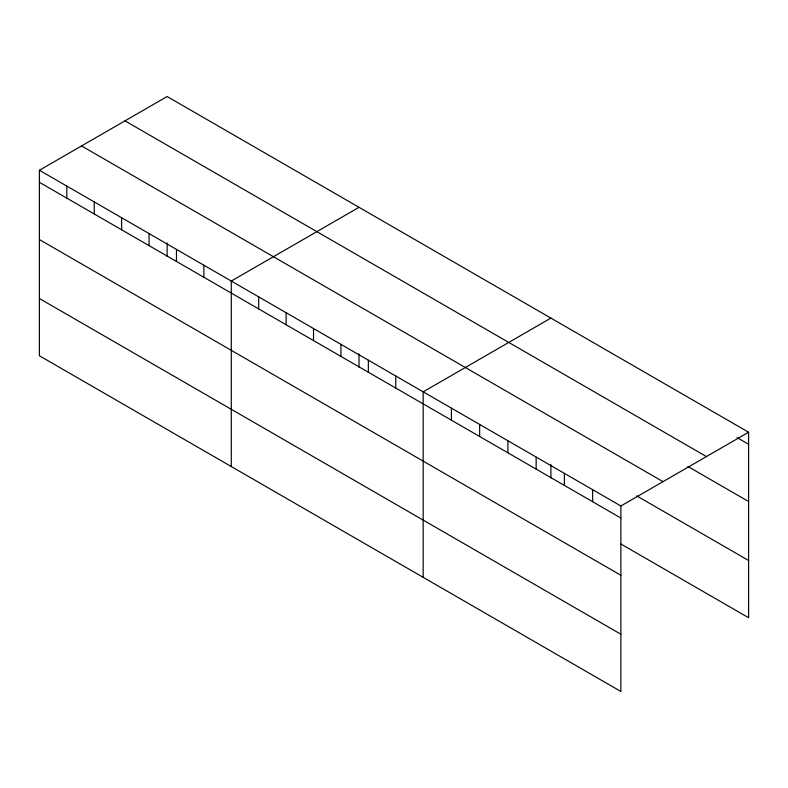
<?xml version="1.0" encoding="UTF-8"?>
<svg xmlns="http://www.w3.org/2000/svg" width="788" height="788" viewBox="0 0 788 788"><rect width="100%" height="100%" fill="white"/><g stroke="black" fill="none" stroke-linecap="round" stroke-linejoin="round"><path stroke-width="1.18" d="M39.4 170.267L620.875 505.985L620.875 691.47L39.4 355.762L39.4 170.267L167.125 96.53L748.6 432.238L748.6 617.733L620.983 544.055M359.013 207.313L231.288 281.05L231.288 466.545M550.901 318.096L423.176 391.843L423.176 577.328M620.875 505.985L748.6 432.238M737.095 437.635L748.6 444.284M124.977 120.859L706.452 456.577M687.934 466.496L748.6 501.523M81.548 145.938L663.023 481.645M636.674 495.869L748.6 560.495M39.4 182.314L620.875 518.021M39.4 239.552L620.875 575.26M39.4 298.524L620.875 634.232M592.635 489.673L592.635 501.72M564.385 473.371L564.385 485.408M550.901 464.615L550.901 478.011M536.145 457.06L536.145 469.106M507.905 440.758L507.905 452.795M479.656 424.446L479.656 436.493M451.416 408.145L451.416 420.191M395.763 376.014L395.763 388.051M368.351 360.185L368.351 372.231M359.013 353.832L359.013 367.228M340.938 344.356L340.938 356.403M313.526 328.537L313.526 340.574M286.113 312.708L286.113 324.745M258.7 296.879L258.7 308.926M203.875 265.231L203.875 277.268M176.463 249.402L176.463 261.439M167.125 243.049L167.125 256.445M149.05 233.573L149.05 245.62M121.638 217.744L121.638 229.791M94.225 201.925L94.225 213.962M66.813 186.096L66.813 198.133"/></g></svg>
